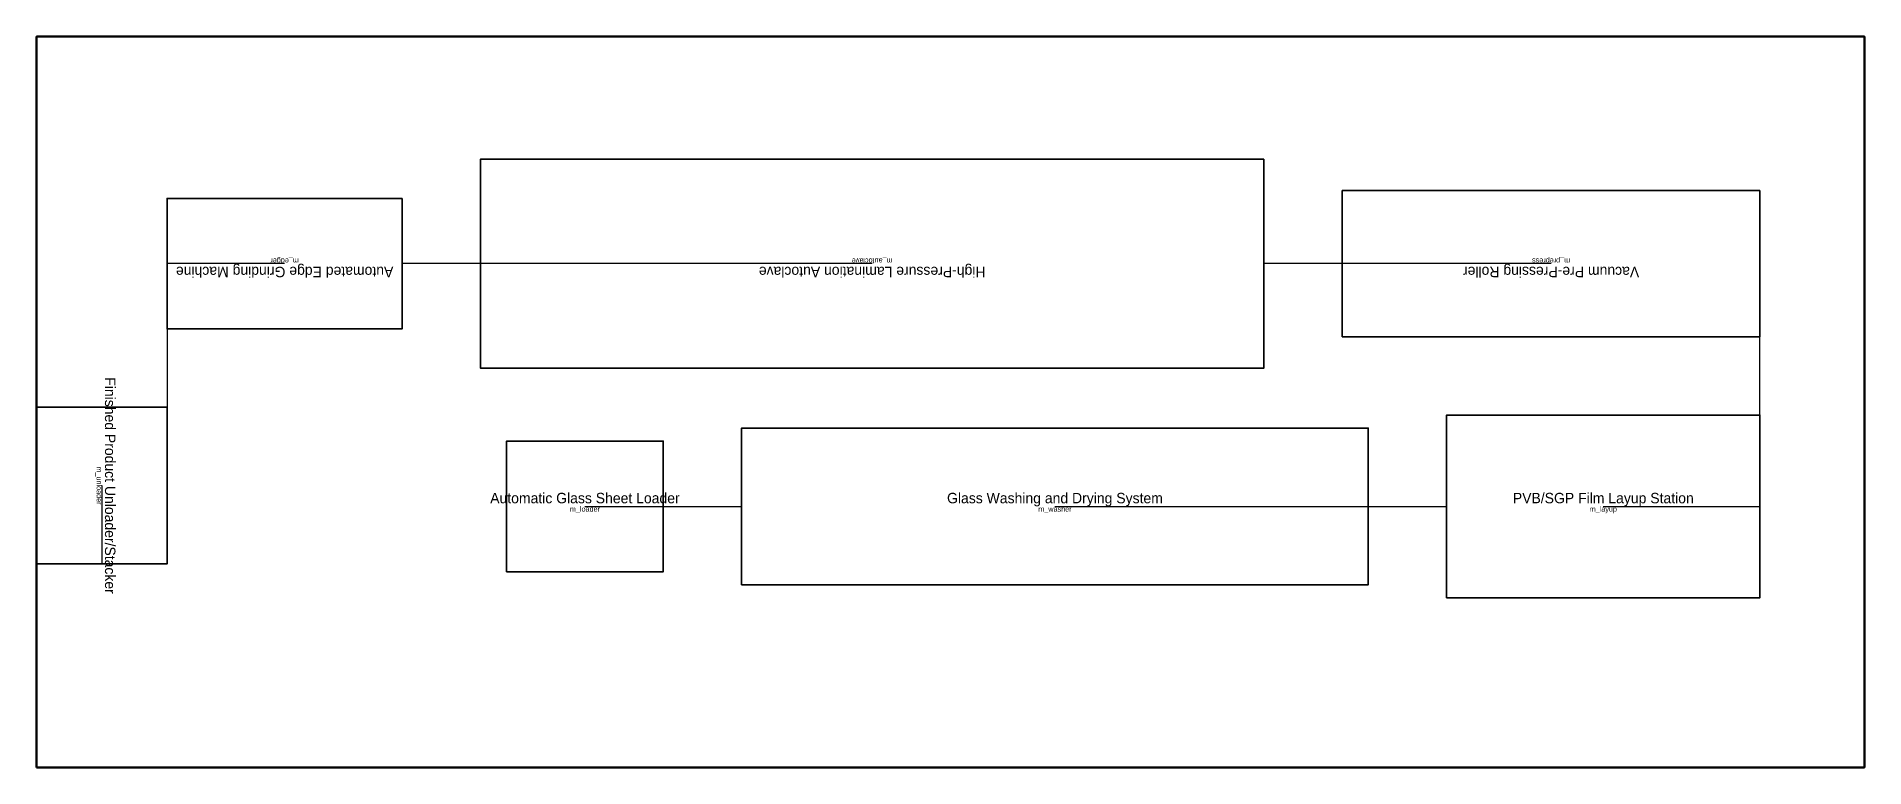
# Model space of a CAD drawing. Header units: metres. Extents: x 0 to 35000, y 0 to 14000.
import ezdxf
from ezdxf.enums import TextEntityAlignment as Align

# ---------------------------------------------------------------- set-up
doc = ezdxf.new("R2010")
doc.units = ezdxf.units.M
doc.linetypes.add('DASHED', pattern=[5, 5])
for name, color, linetype in [('FACTORY_BOUNDS', 7, 'Continuous'), ('FLOW_AGV', 6, 'Continuous'), ('FLOW_CONVEYOR', 1, 'Continuous'), ('MACHINES', 4, 'Continuous'), ('MACHINES_TEXT', 2, 'Continuous')]:
    doc.layers.add(name, color=color, linetype=linetype)

# ---------------------------------------------------------------- blocks, each defined once
blk = doc.blocks.new('BLK_m_loader')
at = {"layer": 'MACHINES', "lineweight": 35}
blk.add_lwpolyline([(-1500, -1250), (1500, -1250), (1500, 1250), (-1500, 1250), (-1500, -1250)], dxfattribs=at)
at = {"layer": 'MACHINES'}
blk.add_lwpolyline([(0, 0), (1500, 0)], dxfattribs=at)
blk = doc.blocks.new('BLK_m_washer')
at = {"layer": 'MACHINES', "lineweight": 35}
blk.add_lwpolyline([(-6000, -1500), (6000, -1500), (6000, 1500), (-6000, 1500), (-6000, -1500)], dxfattribs=at)
at = {"layer": 'MACHINES'}
blk.add_lwpolyline([(0, 0), (6000, 0)], dxfattribs=at)
blk = doc.blocks.new('BLK_m_layup')
at = {"layer": 'MACHINES', "lineweight": 35}
blk.add_lwpolyline([(-3000, -1750), (3000, -1750), (3000, 1750), (-3000, 1750), (-3000, -1750)], dxfattribs=at)
at = {"layer": 'MACHINES'}
blk.add_lwpolyline([(0, 0), (3000, 0)], dxfattribs=at)
blk = doc.blocks.new('BLK_m_prepress')
at = {"layer": 'MACHINES', "lineweight": 35}
blk.add_lwpolyline([(-4000, -1400), (4000, -1400), (4000, 1400), (-4000, 1400), (-4000, -1400)], dxfattribs=at)
at = {"layer": 'MACHINES'}
blk.add_lwpolyline([(0, 0), (4000, 0)], dxfattribs=at)
blk = doc.blocks.new('BLK_m_autoclave')
at = {"layer": 'MACHINES', "lineweight": 35}
blk.add_lwpolyline([(-7500, -2000), (7500, -2000), (7500, 2000), (-7500, 2000), (-7500, -2000)], dxfattribs=at)
at = {"layer": 'MACHINES'}
blk.add_lwpolyline([(0, 0), (7500, 0)], dxfattribs=at)
blk = doc.blocks.new('BLK_m_edger')
at = {"layer": 'MACHINES', "lineweight": 35}
blk.add_lwpolyline([(-2250, -1250), (2250, -1250), (2250, 1250), (-2250, 1250), (-2250, -1250)], dxfattribs=at)
at = {"layer": 'MACHINES'}
blk.add_lwpolyline([(0, 0), (2250, 0)], dxfattribs=at)
blk = doc.blocks.new('BLK_m_unloader')
at = {"layer": 'MACHINES', "lineweight": 35}
blk.add_lwpolyline([(-1500, -1250), (1500, -1250), (1500, 1250), (-1500, 1250), (-1500, -1250)], dxfattribs=at)
at = {"layer": 'MACHINES'}
blk.add_lwpolyline([(0, 0), (1500, 0)], dxfattribs=at)

msp = doc.modelspace()

# ---------------------------------------------------------------- linework, layer by layer
at = {"layer": 'FACTORY_BOUNDS', "lineweight": 50}
msp.add_lwpolyline([(0, 0), (35000, 0), (35000, 14000), (0, 14000), (0, 0)], dxfattribs=at)
at = {"layer": 'FLOW_AGV', "linetype": 'DASHED', "lineweight": 25}
msp.add_lwpolyline([(25000, 9650), (23500, 9650)], dxfattribs=at)
at = {"layer": 'FLOW_CONVEYOR', "linetype": 'CONTINUOUS', "lineweight": 25}
for points in [[(2500, 9650), (2500, 6900), (1250, 6900)], [(8500, 9650), (7000, 9650)], [(33000, 5000), (33000, 9650)], [(12000, 5000), (13500, 5000)], [(25500, 5000), (27000, 5000)]]:
    msp.add_lwpolyline(points, dxfattribs=at)

# ---------------------------------------------------------------- block references
at = {"layer": 'MACHINES'}
ref = msp.add_blockref('BLK_m_autoclave', (16000, 9650), dxfattribs=dict(at, rotation=180))
ref.add_attrib('NAME', 'High-Pressure Lamination Autoclave', dxfattribs={"layer": 'MACHINES_TEXT', "color": 2, "height": 200, "rotation": 180}).set_placement((16000, 9650), align=Align.BOTTOM_CENTER)
ref.add_attrib('ID', 'm_autoclave', dxfattribs={"layer": 'MACHINES_TEXT', "color": 7, "height": 100, "rotation": 180}).set_placement((16000, 9650), align=Align.TOP_CENTER)
ref = msp.add_blockref('BLK_m_edger', (4750, 9650), dxfattribs=dict(at, rotation=180))
ref.add_attrib('NAME', 'Automated Edge Grinding Machine', dxfattribs={"layer": 'MACHINES_TEXT', "color": 2, "height": 200, "rotation": 180}).set_placement((4750, 9650), align=Align.BOTTOM_CENTER)
ref.add_attrib('ID', 'm_edger', dxfattribs={"layer": 'MACHINES_TEXT', "color": 7, "height": 100, "rotation": 180}).set_placement((4750, 9650), align=Align.TOP_CENTER)
ref = msp.add_blockref('BLK_m_prepress', (29000, 9650), dxfattribs=dict(at, rotation=180))
ref.add_attrib('NAME', 'Vacuum Pre-Pressing Roller', dxfattribs={"layer": 'MACHINES_TEXT', "color": 2, "height": 200, "rotation": 180}).set_placement((29000, 9650), align=Align.BOTTOM_CENTER)
ref.add_attrib('ID', 'm_prepress', dxfattribs={"layer": 'MACHINES_TEXT', "color": 7, "height": 100, "rotation": 180}).set_placement((29000, 9650), align=Align.TOP_CENTER)
ref = msp.add_blockref('BLK_m_unloader', (1250, 5400), dxfattribs=dict(at, rotation=270))
ref.add_attrib('NAME', 'Finished Product Unloader/Stacker', dxfattribs={"layer": 'MACHINES_TEXT', "color": 2, "height": 200, "rotation": -90}).set_placement((1250, 5400), align=Align.BOTTOM_CENTER)
ref.add_attrib('ID', 'm_unloader', dxfattribs={"layer": 'MACHINES_TEXT', "color": 7, "height": 100, "rotation": -90}).set_placement((1250, 5400), align=Align.TOP_CENTER)
ref = msp.add_blockref('BLK_m_layup', (30000, 5000), dxfattribs=at)
ref.add_attrib('NAME', 'PVB/SGP Film Layup Station', dxfattribs={"layer": 'MACHINES_TEXT', "color": 2, "height": 200}).set_placement((30000, 5000), align=Align.BOTTOM_CENTER)
ref.add_attrib('ID', 'm_layup', dxfattribs={"layer": 'MACHINES_TEXT', "color": 7, "height": 100}).set_placement((30000, 5000), align=Align.TOP_CENTER)
ref = msp.add_blockref('BLK_m_washer', (19500, 5000), dxfattribs=at)
ref.add_attrib('NAME', 'Glass Washing and Drying System', dxfattribs={"layer": 'MACHINES_TEXT', "color": 2, "height": 200}).set_placement((19500, 5000), align=Align.BOTTOM_CENTER)
ref.add_attrib('ID', 'm_washer', dxfattribs={"layer": 'MACHINES_TEXT', "color": 7, "height": 100}).set_placement((19500, 5000), align=Align.TOP_CENTER)
ref = msp.add_blockref('BLK_m_loader', (10500, 5000), dxfattribs=at)
ref.add_attrib('NAME', 'Automatic Glass Sheet Loader', dxfattribs={"layer": 'MACHINES_TEXT', "color": 2, "height": 200}).set_placement((10500, 5000), align=Align.BOTTOM_CENTER)
ref.add_attrib('ID', 'm_loader', dxfattribs={"layer": 'MACHINES_TEXT', "color": 7, "height": 100}).set_placement((10500, 5000), align=Align.TOP_CENTER)

doc.saveas('drawing.dxf')
